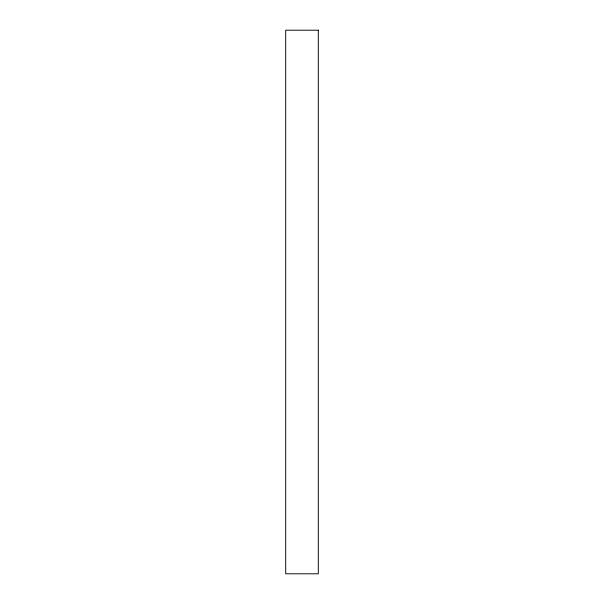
<?xml version="1.0" encoding="UTF-8"?>
<svg xmlns="http://www.w3.org/2000/svg" width="604" height="604" viewBox="0 0 604 604"><rect width="100%" height="100%" fill="white"/><g stroke="black" fill="none" stroke-linecap="round" stroke-linejoin="round"><path stroke-width="0.91" d="M318.308 30.2L285.692 30.2L285.692 573.8L318.308 573.8L318.308 30.2"/></g></svg>
